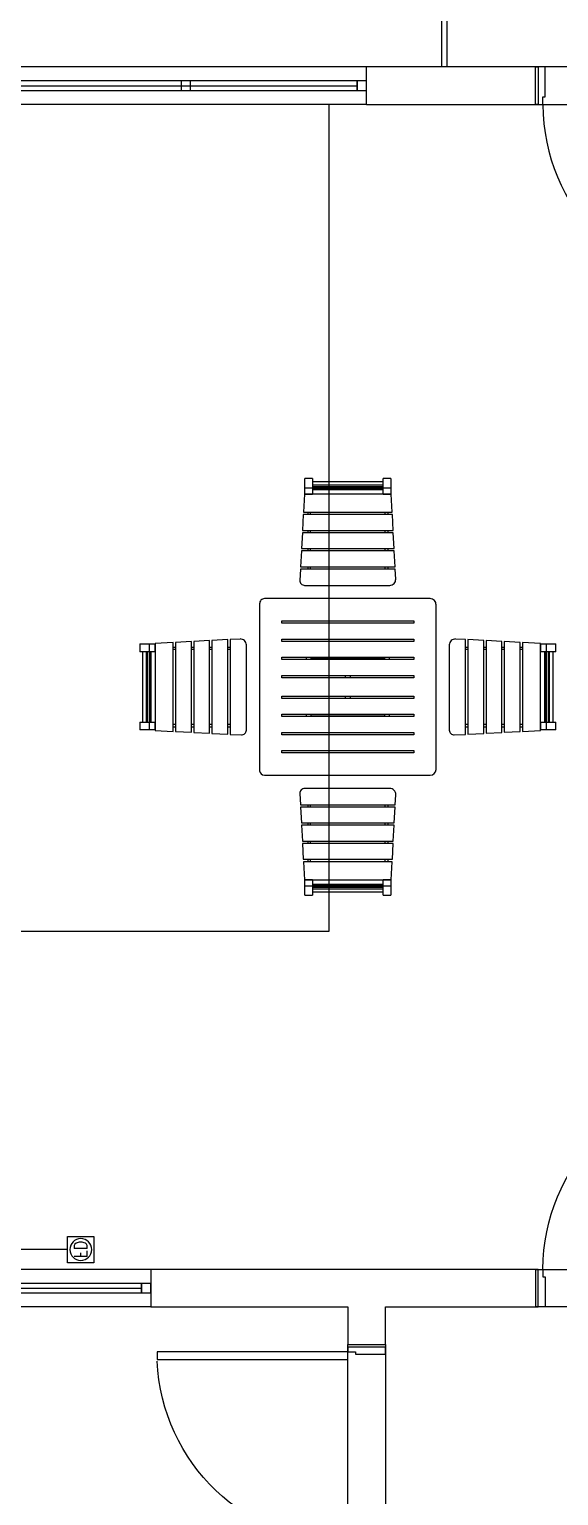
# Model space of a CAD drawing. Header units: metres. Extents: x -658 to -58, y -713 to -118.
# Drawn here: x -334.05 to -331.23, y -141.16 to -133.35 of the extents above; entities that cross this region are included whole.
import ezdxf

# ---------------------------------------------------------------- set-up
doc = ezdxf.new("R2010")
doc.units = ezdxf.units.M
doc.header["$LTSCALE"] = 100
for name, color, linetype in [('DRAIN-LW', 2, 'Continuous'), ('P-SANR-FDRN', 3, 'Continuous'), ('plan', 8, 'Continuous')]:
    doc.layers.add(name, color=color, linetype=linetype)
doc.layers.add('DRAINAGE  TEXT', color=3, linetype='Continuous', lineweight=25)
doc.styles.add('TIMES', font='simplex.shx', dxfattribs={"width": 0.8, "height": 0.4})

# ---------------------------------------------------------------- blocks, each defined once
blk = doc.blocks.new('Outdoor_table_4_chairs_17161 - Outdoor_table_4_chairs_17161-985133-الدور الارضي')
for p, q in [((-0.2286, 1.0579), (-0.2286, 1.1087)), ((-0.1876, 1.1087), (-0.2286, 1.1087)), ((-0.1876, 1.1087), (-0.1876, 1.0579)), ((0.1876, 1.0579), (0.1876, 1.1087)), ((0.2286, 1.1087), (0.1876, 1.1087)), ((0.2286, 1.1087), (0.2286, 1.0579)), ((-0.2314, 1.0268), (-0.2364, 0.93)), ((0, 1.0268), (-0.2314, 1.0268)), ((-0.2286, 1.0276), (-0.2286, 1.0579)), ((-0.1876, 1.0579), (-0.2286, 1.0579)), ((-0.2286, 1.0263), (-0.1876, 1.0263)), ((-0.1876, 1.0926), (0.1876, 1.0926)), ((0.1876, 1.0737), (-0.1876, 1.0737)), ((-0.1876, 1.0666), (0.1876, 1.0666)), ((0.1876, 1.0582), (-0.1876, 1.0582)), ((-0.1876, 1.0579), (-0.1876, 1.0276)), ((-0.1876, 1.0529), (0.1876, 1.0529)), ((0.1876, 1.0491), (-0.1876, 1.0491)), ((0.2314, 1.0268), (0, 1.0268)), ((0.1876, 1.0276), (0.1876, 1.0579)), ((0.2286, 1.0579), (0.1876, 1.0579)), ((0.1876, 1.0263), (0.2286, 1.0263)), ((0.2286, 1.0579), (0.2286, 1.0276)), ((0.2364, 0.93), (0.2314, 1.0268)), ((-0.2371, 0.9173), (-0.2415, 0.8332)), ((0.2371, 0.9173), (-0.2371, 0.9173)), ((-0.2364, 0.93), (0.2364, 0.93)), ((-0.2123, 0.93), (-0.2123, 0.9173)), ((-0.2123, 0.93), (-0.2123, 0.9173)), ((-0.1996, 0.9173), (-0.1996, 0.93)), ((-0.1996, 0.9173), (-0.1996, 0.93)), ((0.1996, 0.9173), (0.1996, 0.93)), ((0.1996, 0.9173), (0.1996, 0.93)), ((0.2123, 0.93), (0.2123, 0.9173)), ((0.2123, 0.93), (0.2123, 0.9173)), ((0.2415, 0.8332), (0.2371, 0.9173)), ((-0.2422, 0.8205), (-0.2466, 0.7365)), ((0.2422, 0.8205), (-0.2422, 0.8205)), ((-0.2415, 0.8332), (0.2415, 0.8332)), ((-0.2123, 0.8324), (-0.2123, 0.8205)), ((-0.2123, 0.8324), (-0.2123, 0.8205)), ((-0.1996, 0.8205), (-0.1996, 0.8324)), ((-0.1996, 0.8205), (-0.1996, 0.8324)), ((0.1996, 0.8205), (0.1996, 0.8324)), ((0.1996, 0.8205), (0.1996, 0.8324)), ((0.2123, 0.8324), (0.2123, 0.8205)), ((0.2123, 0.8324), (0.2123, 0.8205)), ((0.2466, 0.7365), (0.2422, 0.8205)), ((-0.2472, 0.7238), (-0.2517, 0.6397)), ((0.2472, 0.7238), (-0.2472, 0.7238)), ((-0.2466, 0.7365), (0.2466, 0.7365)), ((-0.2123, 0.7365), (-0.2123, 0.7238)), ((-0.2123, 0.7365), (-0.2123, 0.7238)), ((-0.1996, 0.7238), (-0.1996, 0.7365)), ((-0.1996, 0.7238), (-0.1996, 0.7365)), ((0.1996, 0.7238), (0.1996, 0.7365)), ((0.1996, 0.7238), (0.1996, 0.7365)), ((0.2123, 0.7365), (0.2123, 0.7238)), ((0.2123, 0.7365), (0.2123, 0.7238)), ((0.2517, 0.6397), (0.2472, 0.7238)), ((-0.2523, 0.627), (-0.2554, 0.5672)), ((0.2523, 0.627), (-0.2523, 0.627)), ((-0.2517, 0.6397), (0.2517, 0.6397)), ((-0.2123, 0.6397), (-0.2123, 0.627)), ((-0.2123, 0.6397), (-0.2123, 0.627)), ((-0.1996, 0.627), (-0.1996, 0.6397)), ((-0.1996, 0.627), (-0.1996, 0.6397)), ((0.1996, 0.627), (0.1996, 0.6397)), ((0.1996, 0.627), (0.1996, 0.6397)), ((0.2123, 0.6397), (0.2123, 0.627)), ((0.2123, 0.6397), (0.2123, 0.627)), ((0.2551, 0.5739), (0.2523, 0.627)), ((0.4382, 0.4699), (-0.4445, 0.4699)), ((-0.2301, 0.5405), (0.2234, 0.5405)), ((-0.4699, 0.4432), (-0.4699, -0.4458)), ((0.4699, -0.4398), (0.4699, 0.4365)), ((-0.3514, 0.3514), (0.3514, 0.3514)), ((-0.3514, 0.3387), (-0.3514, 0.3514)), ((0.3514, 0.3387), (-0.3514, 0.3387)), ((0.3514, 0.3514), (0.3514, 0.3387)), ((-0.93, 0.2364), (-1.0268, 0.2314)), ((-0.93, -0.2364), (-0.93, 0.2364)), ((-0.8332, 0.2415), (-0.9173, 0.2371)), ((-0.9173, 0.2371), (-0.9173, -0.2371)), ((-0.8332, -0.2415), (-0.8332, 0.2415)), ((-0.7365, 0.2466), (-0.8205, 0.2422)), ((-0.8205, 0.2422), (-0.8205, -0.2422)), ((-0.7365, -0.2466), (-0.7365, 0.2466)), ((-0.6397, 0.2517), (-0.7238, 0.2472)), ((-0.7238, 0.2472), (-0.7238, -0.2472)), ((-0.6397, -0.2517), (-0.6397, 0.2517)), ((-0.5739, 0.2551), (-0.627, 0.2523)), ((-0.627, 0.2523), (-0.627, -0.2523)), ((-0.3514, 0.242), (-0.3514, 0.2547)), ((-0.3514, 0.2547), (0.3514, 0.2547)), ((0.3514, 0.242), (-0.3514, 0.242)), ((0.3514, 0.2547), (0.3514, 0.242)), ((0.627, 0.2523), (0.5739, 0.2551)), ((0.627, -0.2523), (0.627, 0.2523)), ((0.6397, 0.2517), (0.6397, -0.2517)), ((0.7238, 0.2472), (0.6397, 0.2517)), ((0.7238, -0.2472), (0.7238, 0.2472)), ((0.7365, 0.2466), (0.7365, -0.2466)), ((0.8205, 0.2422), (0.7365, 0.2466)), ((0.8205, -0.2422), (0.8205, 0.2422)), ((0.8332, 0.2415), (0.8332, -0.2415)), ((0.9173, 0.2371), (0.8332, 0.2415)), ((0.9173, -0.2371), (0.9173, 0.2371)), ((1.0268, 0.2314), (0.93, 0.2364)), ((0.93, 0.2364), (0.93, -0.2364)), ((-1.1087, 0.2286), (-1.0579, 0.2286)), ((-1.1087, 0.2286), (-1.1087, 0.1876)), ((-1.0579, 0.1876), (-1.1087, 0.1876)), ((-1.0926, -0.1876), (-1.0926, 0.1876)), ((-1.0737, 0.1876), (-1.0737, -0.1876)), ((-1.0666, -0.1876), (-1.0666, 0.1876)), ((-1.0582, 0.1876), (-1.0582, -0.1876)), ((-1.0579, 0.2286), (-1.0276, 0.2286)), ((-1.0579, 0.2286), (-1.0579, 0.1876)), ((-1.0276, 0.1876), (-1.0579, 0.1876)), ((-1.0529, -0.1876), (-1.0529, 0.1876)), ((-1.0491, 0.1876), (-1.0491, -0.1876)), ((-1.0268, 0.2314), (-1.0268, 0)), ((-1.0263, 0.1876), (-1.0263, 0.2286)), ((-0.93, 0.2123), (-0.9173, 0.2123)), ((-0.93, 0.2123), (-0.9173, 0.2123)), ((-0.9173, 0.1996), (-0.93, 0.1996)), ((-0.9173, 0.1996), (-0.93, 0.1996)), ((-0.8332, 0.2123), (-0.8205, 0.2123)), ((-0.8332, 0.2123), (-0.8205, 0.2123)), ((-0.8205, 0.1996), (-0.8332, 0.1996)), ((-0.8205, 0.1996), (-0.8332, 0.1996)), ((-0.7365, 0.2123), (-0.7238, 0.2123)), ((-0.7365, 0.2123), (-0.7238, 0.2123)), ((-0.7238, 0.1996), (-0.7365, 0.1996)), ((-0.7238, 0.1996), (-0.7365, 0.1996)), ((-0.6397, 0.2123), (-0.627, 0.2123)), ((-0.6397, 0.2123), (-0.627, 0.2123)), ((-0.627, 0.1996), (-0.6397, 0.1996)), ((-0.627, 0.1996), (-0.6397, 0.1996)), ((-0.5405, -0.2301), (-0.5405, 0.2234)), ((-0.3514, 0.1452), (-0.3514, 0.1579)), ((-0.3514, 0.1579), (0.3514, 0.1579)), ((-0.2196, 0.1452), (-0.2196, 0.1579)), ((-0.1966, 0.1579), (-0.1966, 0.1452)), ((0.1966, 0.1452), (0.1966, 0.1579)), ((0.2196, 0.1579), (0.2196, 0.1452)), ((0.3514, 0.1579), (0.3514, 0.1452)), ((0.5405, 0.2234), (0.5405, -0.2301)), ((0.627, 0.2123), (0.6397, 0.2123)), ((0.627, 0.2123), (0.6397, 0.2123)), ((0.6397, 0.1996), (0.627, 0.1996)), ((0.6397, 0.1996), (0.627, 0.1996)), ((0.7238, 0.2123), (0.7365, 0.2123)), ((0.7238, 0.2123), (0.7365, 0.2123)), ((0.7365, 0.1996), (0.7238, 0.1996)), ((0.7365, 0.1996), (0.7238, 0.1996)), ((0.8205, 0.2123), (0.8332, 0.2123)), ((0.8205, 0.2123), (0.8332, 0.2123)), ((0.8332, 0.1996), (0.8205, 0.1996)), ((0.8332, 0.1996), (0.8205, 0.1996)), ((0.9173, 0.2123), (0.93, 0.2123)), ((0.9173, 0.2123), (0.93, 0.2123)), ((0.93, 0.1996), (0.9173, 0.1996)), ((0.93, 0.1996), (0.9173, 0.1996)), ((1.0263, 0.2286), (1.0263, 0.1876)), ((1.0268, 0), (1.0268, 0.2314)), ((1.0276, 0.2286), (1.0579, 0.2286)), ((1.0579, 0.1876), (1.0276, 0.1876)), ((1.0491, -0.1876), (1.0491, 0.1876)), ((1.0529, 0.1876), (1.0529, -0.1876)), ((1.0579, 0.2286), (1.1087, 0.2286)), ((1.0579, 0.1876), (1.0579, 0.2286)), ((1.1087, 0.1876), (1.0579, 0.1876)), ((1.0582, -0.1876), (1.0582, 0.1876)), ((1.0666, 0.1876), (1.0666, -0.1876)), ((1.0737, -0.1876), (1.0737, 0.1876)), ((1.0926, 0.1876), (1.0926, -0.1876)), ((1.1087, 0.1876), (1.1087, 0.2286)), ((0.3514, 0.1452), (-0.3514, 0.1452)), ((0.1966, 0.1539), (-0.1966, 0.1539)), ((-1.0268, 0), (-1.0268, -0.2314)), ((-0.3514, 0.0484), (-0.3514, 0.0611)), ((-0.3514, 0.0611), (0.3514, 0.0611)), ((0, 0.0484), (-0.3514, 0.0484)), ((-0.014, 0.0611), (-0.014, 0.0484)), ((0.3514, 0.0484), (0, 0.0484)), ((0.014, 0.0484), (0.014, 0.0611)), ((0.3514, 0.0611), (0.3514, 0.0484)), ((1.0268, -0.2314), (1.0268, 0)), ((-0.3514, -0.0484), (0.3514, -0.0484)), ((-0.3514, -0.0611), (-0.3514, -0.0484)), ((0.3514, -0.0611), (-0.3514, -0.0611)), ((-0.014, -0.0484), (-0.014, -0.0611)), ((0.014, -0.0611), (0.014, -0.0484)), ((0.3514, -0.0484), (0.3514, -0.0611)), ((-0.3514, -0.1452), (0.3514, -0.1452)), ((-0.3514, -0.1579), (-0.3514, -0.1452)), ((-0.2196, -0.1579), (-0.2196, -0.1452)), ((-0.1966, -0.1452), (-0.1966, -0.1579)), ((-0.1966, -0.1539), (0.1966, -0.1539)), ((0.1966, -0.1579), (0.1966, -0.1452)), ((0.2196, -0.1452), (0.2196, -0.1579)), ((0.3514, -0.1452), (0.3514, -0.1579)), ((-1.1087, -0.1876), (-1.0579, -0.1876)), ((-1.1087, -0.1876), (-1.1087, -0.2286)), ((-1.0579, -0.2286), (-1.1087, -0.2286)), ((-1.0579, -0.1876), (-1.0276, -0.1876)), ((-1.0579, -0.1876), (-1.0579, -0.2286)), ((-1.0276, -0.2286), (-1.0579, -0.2286)), ((-1.0268, -0.2314), (-0.93, -0.2364)), ((-1.0263, -0.2286), (-1.0263, -0.1876)), ((-0.9173, -0.1996), (-0.93, -0.1996)), ((-0.9173, -0.1996), (-0.93, -0.1996)), ((-0.93, -0.2123), (-0.9173, -0.2123)), ((-0.93, -0.2123), (-0.9173, -0.2123)), ((-0.8205, -0.1996), (-0.8332, -0.1996)), ((-0.8205, -0.1996), (-0.8332, -0.1996)), ((-0.8332, -0.2123), (-0.8205, -0.2123)), ((-0.8332, -0.2123), (-0.8205, -0.2123)), ((-0.7238, -0.1996), (-0.7365, -0.1996)), ((-0.7238, -0.1996), (-0.7365, -0.1996)), ((-0.7365, -0.2123), (-0.7238, -0.2123)), ((-0.7365, -0.2123), (-0.7238, -0.2123)), ((-0.627, -0.1996), (-0.6397, -0.1996)), ((-0.627, -0.1996), (-0.6397, -0.1996)), ((-0.6397, -0.2123), (-0.627, -0.2123)), ((-0.6397, -0.2123), (-0.627, -0.2123)), ((0.3514, -0.1579), (-0.3514, -0.1579)), ((0.6397, -0.1996), (0.627, -0.1996)), ((0.6397, -0.1996), (0.627, -0.1996)), ((0.627, -0.2123), (0.6397, -0.2123)), ((0.627, -0.2123), (0.6397, -0.2123)), ((0.7365, -0.1996), (0.7238, -0.1996)), ((0.7365, -0.1996), (0.7238, -0.1996)), ((0.7238, -0.2123), (0.7365, -0.2123)), ((0.7238, -0.2123), (0.7365, -0.2123)), ((0.8332, -0.1996), (0.8205, -0.1996)), ((0.8332, -0.1996), (0.8205, -0.1996)), ((0.8205, -0.2123), (0.8332, -0.2123)), ((0.8205, -0.2123), (0.8332, -0.2123)), ((0.93, -0.1996), (0.9173, -0.1996)), ((0.93, -0.1996), (0.9173, -0.1996)), ((0.9173, -0.2123), (0.93, -0.2123)), ((0.9173, -0.2123), (0.93, -0.2123)), ((0.93, -0.2364), (1.0268, -0.2314)), ((1.0263, -0.1876), (1.0263, -0.2286)), ((1.0276, -0.1876), (1.0579, -0.1876)), ((1.0579, -0.2286), (1.0276, -0.2286)), ((1.0579, -0.1876), (1.1087, -0.1876)), ((1.0579, -0.2286), (1.0579, -0.1876)), ((1.1087, -0.2286), (1.0579, -0.2286)), ((1.1087, -0.2286), (1.1087, -0.1876)), ((-0.9173, -0.2371), (-0.8332, -0.2415)), ((-0.8205, -0.2422), (-0.7365, -0.2466)), ((-0.7238, -0.2472), (-0.6397, -0.2517)), ((-0.627, -0.2523), (-0.5672, -0.2554)), ((-0.3514, -0.242), (0.3514, -0.242)), ((-0.3514, -0.2547), (-0.3514, -0.242)), ((0.3514, -0.2547), (-0.3514, -0.2547)), ((0.3514, -0.242), (0.3514, -0.2547)), ((0.5672, -0.2554), (0.627, -0.2523)), ((0.6397, -0.2517), (0.7238, -0.2472)), ((0.7365, -0.2466), (0.8205, -0.2422)), ((0.8332, -0.2415), (0.9173, -0.2371)), ((-0.3514, -0.3514), (-0.3514, -0.3387)), ((-0.3514, -0.3387), (0.3514, -0.3387)), ((0.3514, -0.3514), (-0.3514, -0.3514)), ((0.3514, -0.3387), (0.3514, -0.3514)), ((-0.4445, -0.4699), (0.4382, -0.4699)), ((0.2234, -0.5405), (-0.2301, -0.5405)), ((-0.2554, -0.5672), (-0.2523, -0.627)), ((0.2523, -0.627), (0.2551, -0.5739)), ((-0.2523, -0.627), (0.2523, -0.627)), ((0.2517, -0.6397), (-0.2517, -0.6397)), ((-0.2517, -0.6397), (-0.2472, -0.7238)), ((-0.2123, -0.627), (-0.2123, -0.6397)), ((-0.2123, -0.627), (-0.2123, -0.6397)), ((-0.1996, -0.6397), (-0.1996, -0.627)), ((-0.1996, -0.6397), (-0.1996, -0.627)), ((0.1996, -0.6397), (0.1996, -0.627)), ((0.1996, -0.6397), (0.1996, -0.627)), ((0.2123, -0.627), (0.2123, -0.6397)), ((0.2123, -0.627), (0.2123, -0.6397)), ((0.2472, -0.7238), (0.2517, -0.6397)), ((-0.2472, -0.7238), (0.2472, -0.7238)), ((0.2466, -0.7365), (-0.2466, -0.7365)), ((-0.2466, -0.7365), (-0.2422, -0.8205)), ((-0.2123, -0.7238), (-0.2123, -0.7365)), ((-0.2123, -0.7238), (-0.2123, -0.7365)), ((-0.1996, -0.7365), (-0.1996, -0.7238)), ((-0.1996, -0.7365), (-0.1996, -0.7238)), ((0.1996, -0.7365), (0.1996, -0.7238)), ((0.1996, -0.7365), (0.1996, -0.7238)), ((0.2123, -0.7238), (0.2123, -0.7365)), ((0.2123, -0.7238), (0.2123, -0.7365)), ((0.2422, -0.8205), (0.2466, -0.7365)), ((-0.2422, -0.8205), (0.2422, -0.8205)), ((0.2415, -0.8332), (-0.2415, -0.8332)), ((-0.2415, -0.8332), (-0.2371, -0.9173)), ((-0.2123, -0.8205), (-0.2123, -0.8332)), ((-0.2123, -0.8205), (-0.2123, -0.8332)), ((-0.1996, -0.8332), (-0.1996, -0.8205)), ((-0.1996, -0.8332), (-0.1996, -0.8205)), ((0.1996, -0.8332), (0.1996, -0.8205)), ((0.1996, -0.8332), (0.1996, -0.8205)), ((0.2123, -0.8205), (0.2123, -0.8332)), ((0.2123, -0.8205), (0.2123, -0.8332)), ((0.2371, -0.9173), (0.2415, -0.8332)), ((-0.2371, -0.9173), (0.2371, -0.9173)), ((-0.2364, -0.93), (-0.2314, -1.0268)), ((0.2364, -0.93), (-0.2364, -0.93)), ((-0.2123, -0.9173), (-0.2123, -0.93)), ((-0.2123, -0.9173), (-0.2123, -0.93)), ((-0.1996, -0.93), (-0.1996, -0.9173)), ((-0.1996, -0.93), (-0.1996, -0.9173)), ((0.1996, -0.93), (0.1996, -0.9173)), ((0.1996, -0.93), (0.1996, -0.9173)), ((0.2123, -0.9173), (0.2123, -0.93)), ((0.2123, -0.9173), (0.2123, -0.93)), ((0.2314, -1.0268), (0.2364, -0.93)), ((-0.2314, -1.0268), (0, -1.0268)), ((-0.1876, -1.0263), (-0.2286, -1.0263)), ((-0.2286, -1.0579), (-0.2286, -1.0276)), ((-0.2286, -1.1087), (-0.2286, -1.0579)), ((-0.2286, -1.0579), (-0.1876, -1.0579)), ((-0.1876, -1.0276), (-0.1876, -1.0579)), ((-0.1876, -1.0491), (0.1876, -1.0491)), ((0.1876, -1.0529), (-0.1876, -1.0529)), ((-0.1876, -1.0579), (-0.1876, -1.1087)), ((-0.1876, -1.0582), (0.1876, -1.0582)), ((0.1876, -1.0666), (-0.1876, -1.0666)), ((-0.1876, -1.0737), (0.1876, -1.0737)), ((0.1876, -1.0926), (-0.1876, -1.0926)), ((0, -1.0268), (0.2314, -1.0268)), ((0.2286, -1.0263), (0.1876, -1.0263)), ((0.1876, -1.0579), (0.1876, -1.0276)), ((0.1876, -1.1087), (0.1876, -1.0579)), ((0.1876, -1.0579), (0.2286, -1.0579)), ((0.2286, -1.0276), (0.2286, -1.0579)), ((0.2286, -1.0579), (0.2286, -1.1087)), ((-0.2286, -1.1087), (-0.1876, -1.1087)), ((0.1876, -1.1087), (0.2286, -1.1087))]:
    blk.add_line(p, q)
for centre, radius, start, end in [((-0.2301, 0.5659), 0.0254, 177, 270), ((0.2234, 0.5722), 0.0317, 270, 3), ((-0.4445, 0.4445), 0.0254, 90, 183), ((0.4382, 0.4382), 0.0318, 357, 90), ((-0.5722, 0.2234), 0.0318, 360, 93), ((0.5722, 0.2234), 0.0318, 87, 180), ((-0.5659, -0.2301), 0.0254, 267, 360), ((0.5659, -0.2301), 0.0254, 180, 273), ((-0.4445, -0.4445), 0.0254, 183, 270), ((0.4382, -0.4382), 0.0318, 270, 357), ((-0.2301, -0.5659), 0.0254, 90, 183), ((0.2234, -0.5722), 0.0318, 357, 90)]:
    blk.add_arc(centre, radius, start, end)
blk = doc.blocks.new('*U103')
for points in [[(79, 1116), (79, 100), (39, 100), (39, 1116)], [(0, -100), (14, -100), (14, 100), (0, 100)], [(1100, -100), (1086, -100), (1086, 100), (1100, 100)]]:
    blk.add_lwpolyline(points, close=True)
at = {"ltscale": 0.25}
for points in [[(1100, 100), (0, 100)], [(0, -100), (1100, -100)]]:
    blk.add_lwpolyline(points, dxfattribs=at)
at = {"flags": 128}
for points in [[(14, -100), (14, 100), (14, 100), (39, 100), (39, 60), (52, 60), (52, -100)], [(1086, -100), (1086, 100), (1086, 100), (1061, 100), (1061, 60), (1048, 60), (1048, -100), (1086, -100)]]:
    blk.add_lwpolyline(points, close=True, dxfattribs=at)
at = {"ltscale": 0.25}
blk.add_arc((38, 94.6), 1023.1, 0.40319, 87.18918, dxfattribs=at)
blk = doc.blocks.new('*U112')
blk.add_line((2.35, 0), (0.05, 0))
for points in [[(0.05, 0.025), (0, 0.025), (0, -0.025), (0.05, -0.025)], [(2.35, -0.025), (2.35, 0.025), (0.05, 0.025), (0.05, -0.025)], [(2.35, 0.025), (2.4, 0.025), (2.4, -0.025), (2.35, -0.025)]]:
    blk.add_lwpolyline(points, close=True)
blk = doc.blocks.new('*U120')
blk.add_line((3.75, 0), (0.05, 0))
for points in [[(0.05, 0.025), (0, 0.025), (0, -0.025), (0.05, -0.025)], [(3.75, -0.025), (3.75, 0.025), (0.05, 0.025), (0.05, -0.025)], [(3.75, 0.025), (3.8, 0.025), (3.8, -0.025), (3.75, -0.025)]]:
    blk.add_lwpolyline(points, close=True)
blk = doc.blocks.new('A$Cc2be8e3e')
at = {"layer": 'plan'}
for p, q in [((-35.0035, 14.9095), (-38.8035, 14.9095)), ((-35.0035, 14.7095), (-35.0035, 14.9095)), ((-34.1035, 14.9095), (-35.0035, 14.9095)), ((-34.1035, 14.7095), (-34.1035, 14.9095)), ((-35.0035, 14.7095), (-38.8035, 14.7095)), ((-35.0035, 14.7095), (-34.1035, 14.7095)), ((-36.1535, 8.5095), (-38.5535, 8.5095)), ((-34.1035, 8.5095), (-36.1535, 8.5095)), ((-36.1535, 8.5095), (-36.1535, 8.3095)), ((-34.1035, 8.5095), (-34.1035, 8.3095)), ((-36.1535, 8.3095), (-38.5535, 8.3095)), ((-36.1535, 8.3095), (-35.1035, 8.3095)), ((-35.1035, 8.3095), (-35.1035, 8.1095)), ((-34.9035, 8.3095), (-34.1035, 8.3095)), ((-34.9035, 8.1095), (-34.9035, 8.3095)), ((-35.1035, 8.1095), (-34.9035, 8.1095))]:
    blk.add_line(p, q, dxfattribs=at)
at = {"layer": 'plan', "ltscale": 0.0005}
blk.add_lwpolyline([(-34.6035, 14.9095), (-34.6035, 15.5095), (-38.9409, 15.5095), (-38.9409, 18.5095), (-34.6035, 18.5095), (-34.6035, 19.1095)], dxfattribs=at)
at = {"layer": 'plan'}
for points in [[(-34.5735, 14.9095), (-34.5735, 15.5395), (-38.9109, 15.5395), (-38.9109, 18.4795), (-34.5735, 18.4795), (-34.5735, 19.1095)], [(-39.8035, 8.5095), (-39.8035, 10.3095), (-35.2035, 10.3095), (-35.2035, 14.7095)]]:
    blk.add_lwpolyline(points, dxfattribs=at)
blk.add_lwpolyline([(-35.991, 14.7845), (-35.941, 14.7845), (-35.941, 14.8345), (-35.991, 14.8345)], close=True, dxfattribs=at)
at = {"layer": 'plan', "yscale": 0.001, "zscale": 0.001}
for p, xscale, rotation in [((-33.0035, 14.8095), 0.001, 179.9999999999999), ((-35.0035, 8.1095), -0.001, 90)]:
    blk.add_blockref('*U103', p, dxfattribs=dict(at, xscale=xscale, rotation=rotation))
at = {"layer": 'plan', "rotation": 179.9999999999999}
for name, p in [('*U120', (-35.0035, 14.8095)), ('*U112', (-36.1535, 8.4095))]:
    blk.add_blockref(name, p, dxfattribs=at)
at = {"layer": 'plan'}
blk.add_blockref('Outdoor_table_4_chairs_17161 - Outdoor_table_4_chairs_17161-985133-الدور الارضي', (-35.1035, 11.6095), dxfattribs=at)
at = {"layer": 'plan', "xscale": -0.001, "yscale": 0.001, "zscale": 0.001}
blk.add_blockref('*U103', (-33.0035, 8.4095), dxfattribs=at)
blk = doc.blocks.new('FD-1')
at = {"layer": 'P-SANR-FDRN', "color": 3}
blk.add_lwpolyline([(-75, -75), (75, -75), (75, 75), (-75, 75)], close=True, dxfattribs=at)
blk.add_circle((0, 0), 62.5, dxfattribs=at)
at = {"layer": 'DRAINAGE  TEXT', "color": 1, "insert": (49.5, -0.6), "char_height": 74.65, "width": 0.635, "attachment_point": 6, "style": 'TIMES'}
blk.add_mtext('{\\Fsimplex|c0;FD}', dxfattribs=at)

msp = doc.modelspace()

# ---------------------------------------------------------------- linework, layer by layer
at = {"layer": 'DRAIN-LW'}
msp.add_line((-333.8416, -139.8456), (-337.9279, -139.8456), dxfattribs=at)

# ---------------------------------------------------------------- block references
at = {"layer": 'P-SANR-FDRN', "color": 3, "xscale": -0.0009323437603825, "yscale": 0.0009323437603825, "zscale": 0.0009323437603825, "rotation": 270}
msp.add_blockref('FD-1', (-333.7717, -139.8456), dxfattribs=at)
at = {"layer": 'plan'}
msp.add_blockref('A$Cc2be8e3e', (-297.2456, -148.4607), dxfattribs=at)

doc.saveas('drawing.dxf')
